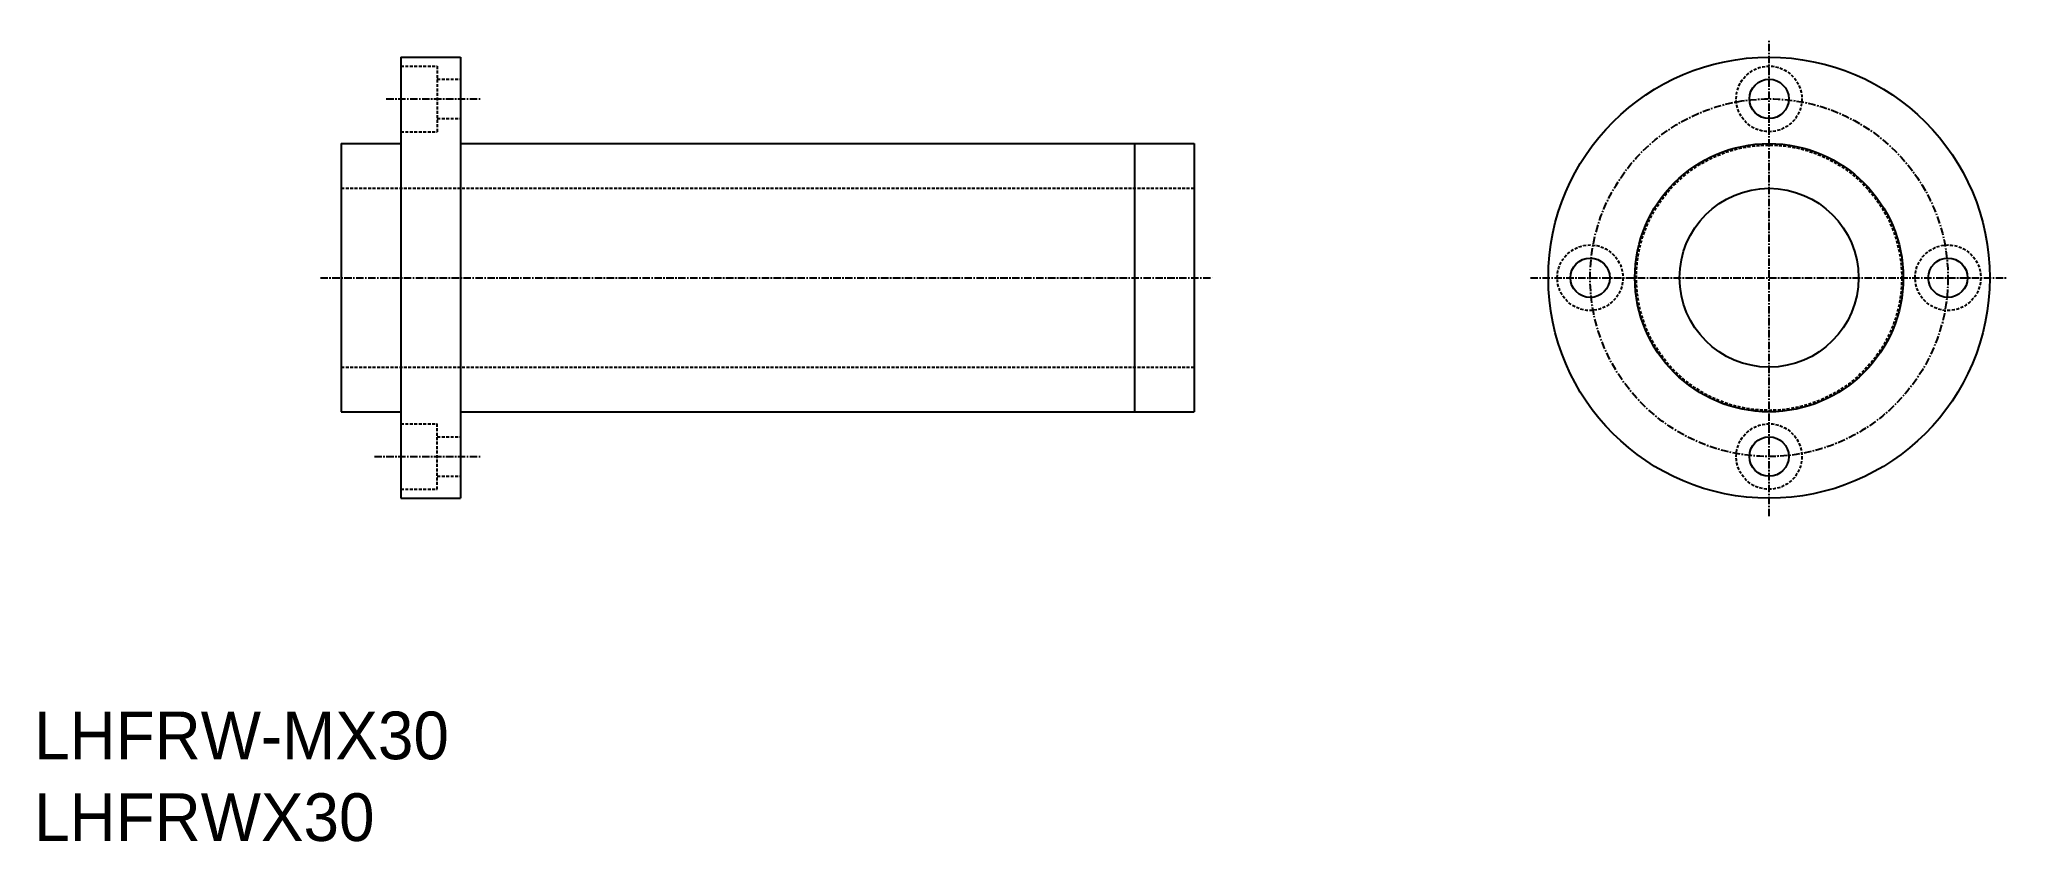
# Model space of a CAD drawing. Extents: x 308 to 638, y 188 to 322.
import ezdxf

# ---------------------------------------------------------------- set-up
doc = ezdxf.new("R2010")
doc.units = 0
doc.linetypes.add('CENTER', pattern=[2, 1.25, -0.25, 0.25, -0.25])
doc.linetypes.add('DASHED', pattern=[0.75, 0.5, -0.25])
doc.layers.get('0').update_dxf_attribs({"linetype": 'CONTINUOUS'})
doc.layers.add('CENTER', color=1, linetype='CENTER')

msp = doc.modelspace()

# ---------------------------------------------------------------- linework, layer by layer
at = {"color": 7, "linetype": 'CONTINUOUS'}
for p, q in [((368.81, 319.43), (378.81, 319.43)), ((368.81, 319.43), (368.81, 245.43)), ((378.81, 319.43), (378.81, 245.43)), ((358.81, 304.93), (368.81, 304.93)), ((358.81, 304.93), (358.81, 259.93)), ((378.81, 304.93), (501.81, 304.93)), ((491.81, 304.93), (491.81, 259.93)), ((501.81, 304.93), (501.81, 259.93)), ((358.81, 259.93), (368.81, 259.93)), ((378.81, 259.93), (501.81, 259.93)), ((368.81, 245.43), (378.81, 245.43))]:
    msp.add_line(p, q, dxfattribs=at)
at = {"color": 3, "linetype": 'DASHED'}
for p, q in [((368.81, 317.93), (374.91, 317.93)), ((374.91, 317.93), (374.91, 306.93)), ((374.91, 315.73), (378.81, 315.73)), ((368.81, 306.93), (374.91, 306.93)), ((374.91, 309.13), (378.81, 309.13)), ((358.81, 297.43), (501.81, 297.43)), ((358.81, 267.43), (501.81, 267.43)), ((368.81, 257.93), (374.91, 257.93)), ((374.91, 246.93), (374.91, 257.93)), ((374.91, 255.73), (378.81, 255.73)), ((374.91, 249.13), (378.81, 249.13)), ((368.81, 246.93), (374.91, 246.93))]:
    msp.add_line(p, q, dxfattribs=at)
at = {"color": 7, "linetype": 'CONTINUOUS'}
for centre, radius in [((598.21, 282.43), 37), ((598.21, 312.43), 3.3), ((598.21, 282.43), 22.5), ((598.21, 282.43), 15), ((568.21, 282.43), 3.3), ((628.21, 282.43), 3.3), ((598.21, 252.43), 3.3)]:
    msp.add_circle(centre, radius, dxfattribs=at)
at = {"color": 3, "linetype": 'DASHED'}
for centre, radius in [((598.21, 312.43), 5.5), ((598.21, 282.43), 22.25), ((568.21, 282.43), 5.5), ((628.21, 282.43), 5.5), ((598.21, 252.43), 5.5)]:
    msp.add_circle(centre, radius, dxfattribs=at)
at = {"layer": 'CENTER', "color": 1, "linetype": 'CENTER'}
for p, q in [((598.21, 242.43), (598.21, 322.43)), ((366.36, 312.43), (382.36, 312.43)), ((355.31, 282.43), (504.86, 282.43)), ((558.21, 282.43), (638.21, 282.43)), ((364.36, 252.43), (382.36, 252.43))]:
    msp.add_line(p, q, dxfattribs=at)
msp.add_circle((598.21, 282.43), 30, dxfattribs=at)

# ---------------------------------------------------------------- texts
at = {"color": 7, "linetype": 'CONTINUOUS'}
for s, p in [('LHFRW-MX30', (307.32, 201.64)), ('LHFRWX30', (307.32, 187.93))]:
    msp.add_text(s, height=8, dxfattribs=at).set_placement(p)

doc.saveas('drawing.dxf')
